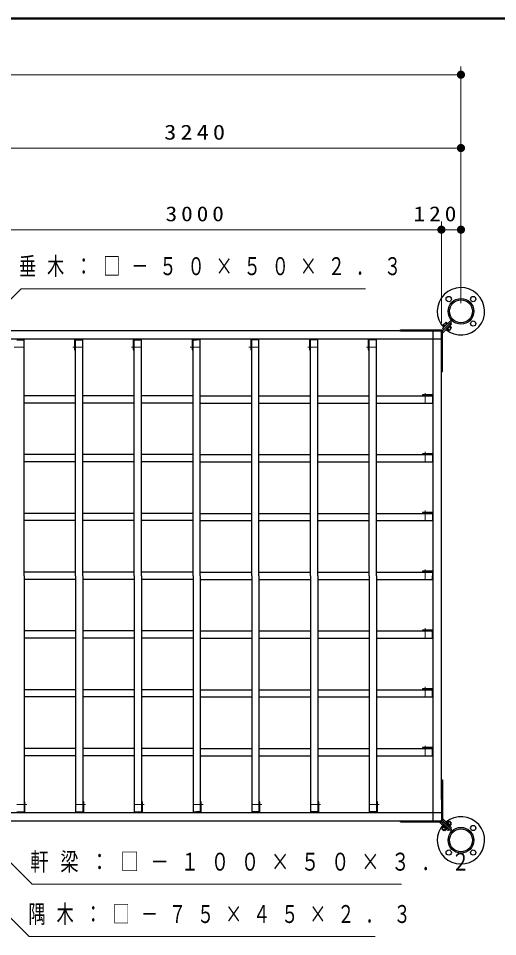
# Model space of a CAD drawing. Units: millimetres on the paper, scale 1:50. Extents: x -365 to 10, y -38 to 257.
# Drawn here: x -190.3 to -131.6, y 144.5 to 257 of the extents above; entities that cross this region are included whole.
import ezdxf

# ---------------------------------------------------------------- set-up
doc = ezdxf.new("R2010")
doc.units = ezdxf.units.MM
doc.linetypes.add('USER2', pattern=[6, 3, -1, 1, -1])
doc.layers.add('LY_1', color=7, linetype='Continuous', lineweight=25)
doc.layers.add('LY_2', color=7, linetype='Continuous', lineweight=13)
doc.styles.add('ＭＳ ゴシック', font='')
doc.styles.get('ＭＳ ゴシック').set_extended_font_data('MS Gothic')

# ---------------------------------------------------------------- blocks, each defined once
blk = doc.blocks.new('filled_dot')
at = {"color": 0, "linetype": 'Continuous', "lineweight": -2, "const_width": 1.25}
blk.add_lwpolyline([(-0.625, 0, 1), (0.625, 0, 1)], format="xyb", close=True, dxfattribs=at)

msp = doc.modelspace()

# ---------------------------------------------------------------- linework, layer by layer
at = {"layer": 'LY_1', "lineweight": 13}
for p, q in [((-136.091, 222.114), (-136.091, 251.099)), ((-330.491, 250.099), (-136.091, 250.099)), ((-136.091, 222.114), (-136.091, 242.114)), ((-200.891, 241.114), (-136.091, 241.114)), ((-138.491, 219.714), (-138.491, 232.114)), ((-198.491, 231.114), (-138.491, 231.114)), ((-142.011, 231.114), (-136.091, 231.114))]:
    msp.add_line(p, q, dxfattribs=at)
at = {"layer": 'LY_1'}
for p, q in [((-137.143, 219.935), (-138.491, 218.586)), ((-137.239, 219.583), (-138.491, 218.332)), ((-137.143, 219.934), (-138.371, 218.706)), ((-137.31, 219.513), (-138.371, 218.452)), ((-137.27, 220.062), (-138.342, 218.989)), ((-137.27, 220.062), (-138.342, 218.989)), ((-138.303, 219.402), (-137.907, 219.798)), ((-138.303, 219.402), (-137.907, 219.798)), ((-138.161, 219.261), (-138.303, 219.402)), ((-138.161, 219.261), (-138.303, 219.402)), ((-138.076, 219.346), (-138.218, 219.487)), ((-138.076, 219.346), (-138.218, 219.487)), ((-138.175, 219.247), (-137.751, 219.671)), ((-138.175, 219.247), (-137.751, 219.671)), ((-137.85, 219.572), (-137.992, 219.713)), ((-137.85, 219.572), (-137.992, 219.713)), ((-137.765, 219.657), (-137.907, 219.798)), ((-137.765, 219.657), (-137.907, 219.798)), ((-137.706, 219.626), (-137.751, 219.671)), ((-137.706, 219.626), (-137.751, 219.671)), ((-137.451, 219.371), (-137.406, 219.326)), ((-137.451, 219.371), (-137.406, 219.326)), ((-137.437, 219.64), (-137.31, 219.513)), ((-137.366, 219.711), (-137.239, 219.583)), ((-141.091, 218.714), (-195.891, 218.714)), ((-143.491, 218.714), (-143.491, 218.834)), ((-143.491, 218.834), (-138.551, 218.834)), ((-143.491, 218.714), (-138.551, 218.714)), ((-139.491, 158.714), (-139.491, 218.714)), ((-138.491, 213.714), (-138.491, 218.654)), ((-138.371, 213.714), (-138.371, 218.654)), ((-138.342, 218.989), (-138.215, 218.862)), ((-138.342, 218.989), (-138.215, 218.862)), ((-138.13, 219.201), (-138.175, 219.247)), ((-138.13, 219.201), (-138.175, 219.247)), ((-137.876, 218.947), (-137.83, 218.902)), ((-137.876, 218.947), (-137.83, 218.902)), ((-137.83, 218.902), (-137.406, 219.326)), ((-137.83, 218.902), (-137.406, 219.326)), ((-137.816, 218.916), (-137.632, 218.732)), ((-137.816, 218.916), (-137.632, 218.732)), ((-137.731, 219.001), (-137.511, 218.78)), ((-137.731, 219.001), (-137.511, 218.78)), ((-137.632, 218.732), (-137.236, 219.128)), ((-137.632, 218.732), (-137.236, 219.128)), ((-137.511, 218.78), (-137.284, 219.006)), ((-137.511, 218.78), (-137.284, 219.006)), ((-137.505, 219.227), (-137.284, 219.006)), ((-137.505, 219.227), (-137.284, 219.006)), ((-137.42, 219.312), (-137.236, 219.128)), ((-137.42, 219.312), (-137.236, 219.128)), ((-138.491, 217.714), (-198.491, 217.714)), ((-190.531, 217.614), (-189.651, 217.614)), ((-189.651, 188.714), (-189.651, 217.614)), ((-183.451, 217.714), (-183.451, 216.414)), ((-183.331, 217.614), (-182.451, 217.614)), ((-183.331, 188.714), (-183.331, 217.614)), ((-182.451, 188.714), (-182.451, 217.614)), ((-176.251, 217.714), (-176.251, 216.414)), ((-176.131, 217.614), (-175.251, 217.614)), ((-176.131, 188.714), (-176.131, 217.614)), ((-175.251, 188.714), (-175.251, 217.614)), ((-169.051, 217.714), (-169.051, 216.414)), ((-168.931, 217.614), (-168.491, 217.614)), ((-168.931, 188.714), (-168.931, 217.614)), ((-168.051, 217.614), (-168.491, 217.614)), ((-168.051, 188.714), (-168.051, 217.614)), ((-161.851, 217.714), (-161.851, 216.414)), ((-160.851, 217.614), (-161.731, 217.614)), ((-161.731, 188.714), (-161.731, 217.614)), ((-160.851, 188.714), (-160.851, 217.614)), ((-154.651, 217.714), (-154.651, 216.414)), ((-153.651, 217.614), (-154.531, 217.614)), ((-154.531, 188.714), (-154.531, 217.614)), ((-153.651, 188.714), (-153.651, 217.614)), ((-147.451, 217.714), (-147.451, 216.414)), ((-146.451, 217.614), (-147.331, 217.614)), ((-147.331, 188.714), (-147.331, 217.614)), ((-146.451, 188.714), (-146.451, 217.614)), ((-183.451, 216.414), (-183.331, 216.414)), ((-176.251, 216.414), (-176.131, 216.414)), ((-169.051, 216.414), (-168.931, 216.414)), ((-161.851, 216.414), (-161.731, 216.414)), ((-154.651, 216.414), (-154.531, 216.414)), ((-147.451, 216.414), (-147.331, 216.414)), ((-138.491, 161.314), (-138.491, 216.114)), ((-138.371, 213.714), (-138.491, 213.714)), ((-183.331, 210.754), (-189.651, 210.754)), ((-176.131, 210.754), (-182.451, 210.754)), ((-168.931, 210.754), (-175.251, 210.754)), ((-168.051, 210.754), (-161.731, 210.754)), ((-160.851, 210.754), (-154.531, 210.754)), ((-153.651, 210.754), (-147.331, 210.754)), ((-146.451, 210.754), (-139.591, 210.754)), ((-140.791, 210.874), (-140.791, 210.754)), ((-139.491, 210.874), (-140.791, 210.874)), ((-139.591, 210.754), (-139.591, 209.874)), ((-183.331, 209.874), (-189.651, 209.874)), ((-176.131, 209.874), (-182.451, 209.874)), ((-168.931, 209.874), (-175.251, 209.874)), ((-168.051, 209.874), (-161.731, 209.874)), ((-160.851, 209.874), (-154.531, 209.874)), ((-153.651, 209.874), (-147.331, 209.874)), ((-146.451, 209.874), (-139.591, 209.874)), ((-140.791, 203.674), (-140.791, 203.554)), ((-139.491, 203.674), (-140.791, 203.674)), ((-183.331, 203.554), (-189.651, 203.554)), ((-183.331, 202.674), (-189.651, 202.674)), ((-176.131, 203.554), (-182.451, 203.554)), ((-176.131, 202.674), (-182.451, 202.674)), ((-168.931, 203.554), (-175.251, 203.554)), ((-168.931, 202.674), (-175.251, 202.674)), ((-168.051, 203.554), (-161.731, 203.554)), ((-168.051, 202.674), (-161.731, 202.674)), ((-160.851, 203.554), (-154.531, 203.554)), ((-160.851, 202.674), (-154.531, 202.674)), ((-153.651, 203.554), (-147.331, 203.554)), ((-153.651, 202.674), (-147.331, 202.674)), ((-146.451, 203.554), (-139.591, 203.554)), ((-146.451, 202.674), (-139.591, 202.674)), ((-139.591, 203.554), (-139.591, 202.674)), ((-183.331, 196.354), (-189.651, 196.354)), ((-176.131, 196.354), (-182.451, 196.354)), ((-168.931, 196.354), (-175.251, 196.354)), ((-168.051, 196.354), (-161.731, 196.354)), ((-160.851, 196.354), (-154.531, 196.354)), ((-153.651, 196.354), (-147.331, 196.354)), ((-146.451, 196.354), (-139.591, 196.354)), ((-140.791, 196.474), (-140.791, 196.354)), ((-139.491, 196.474), (-140.791, 196.474)), ((-139.591, 196.354), (-139.591, 195.474)), ((-183.331, 195.474), (-189.651, 195.474)), ((-176.131, 195.474), (-182.451, 195.474)), ((-168.931, 195.474), (-175.251, 195.474)), ((-168.051, 195.474), (-161.731, 195.474)), ((-160.851, 195.474), (-154.531, 195.474)), ((-153.651, 195.474), (-147.331, 195.474)), ((-146.451, 195.474), (-139.591, 195.474)), ((-183.331, 189.154), (-189.651, 189.154)), ((-176.131, 189.154), (-182.451, 189.154)), ((-168.931, 189.154), (-175.251, 189.154)), ((-168.051, 189.154), (-161.731, 189.154)), ((-160.851, 189.154), (-154.531, 189.154)), ((-153.651, 189.154), (-147.331, 189.154)), ((-146.451, 189.154), (-139.591, 189.154)), ((-140.791, 189.274), (-140.791, 189.154)), ((-139.491, 189.274), (-140.791, 189.274)), ((-139.591, 189.154), (-139.591, 188.714)), ((-189.651, 188.714), (-189.651, 159.814)), ((-183.331, 188.274), (-189.651, 188.274)), ((-183.331, 188.714), (-183.331, 159.814)), ((-182.451, 188.714), (-182.451, 159.814)), ((-176.131, 188.274), (-182.451, 188.274)), ((-176.131, 188.714), (-176.131, 159.814)), ((-175.251, 188.714), (-175.251, 159.814)), ((-168.931, 188.274), (-175.251, 188.274)), ((-168.931, 188.714), (-168.931, 159.814)), ((-168.051, 188.714), (-168.051, 159.814)), ((-168.051, 188.274), (-161.731, 188.274)), ((-161.731, 188.714), (-161.731, 159.814)), ((-160.851, 188.714), (-160.851, 159.814)), ((-160.851, 188.274), (-154.531, 188.274)), ((-154.531, 188.714), (-154.531, 159.814)), ((-153.651, 188.714), (-153.651, 159.814)), ((-153.651, 188.274), (-147.331, 188.274)), ((-147.331, 188.714), (-147.331, 159.814)), ((-146.451, 188.714), (-146.451, 159.814)), ((-146.451, 188.274), (-139.591, 188.274)), ((-139.591, 188.274), (-139.591, 188.714)), ((-183.331, 181.954), (-189.651, 181.954)), ((-176.131, 181.954), (-182.451, 181.954)), ((-168.931, 181.954), (-175.251, 181.954)), ((-168.051, 181.954), (-161.731, 181.954)), ((-160.851, 181.954), (-154.531, 181.954)), ((-153.651, 181.954), (-147.331, 181.954)), ((-146.451, 181.954), (-139.591, 181.954)), ((-140.791, 182.074), (-140.791, 181.954)), ((-139.491, 182.074), (-140.791, 182.074)), ((-139.591, 181.074), (-139.591, 181.954)), ((-183.331, 181.074), (-189.651, 181.074)), ((-176.131, 181.074), (-182.451, 181.074)), ((-168.931, 181.074), (-175.251, 181.074)), ((-168.051, 181.074), (-161.731, 181.074)), ((-160.851, 181.074), (-154.531, 181.074)), ((-153.651, 181.074), (-147.331, 181.074)), ((-146.451, 181.074), (-139.591, 181.074)), ((-183.331, 174.754), (-189.651, 174.754)), ((-176.131, 174.754), (-182.451, 174.754)), ((-168.931, 174.754), (-175.251, 174.754)), ((-168.051, 174.754), (-161.731, 174.754)), ((-160.851, 174.754), (-154.531, 174.754)), ((-153.651, 174.754), (-147.331, 174.754)), ((-146.451, 174.754), (-139.591, 174.754)), ((-140.791, 174.874), (-140.791, 174.754)), ((-139.491, 174.874), (-140.791, 174.874)), ((-139.591, 173.874), (-139.591, 174.754)), ((-183.331, 173.874), (-189.651, 173.874)), ((-176.131, 173.874), (-182.451, 173.874)), ((-168.931, 173.874), (-175.251, 173.874)), ((-168.051, 173.874), (-161.731, 173.874)), ((-160.851, 173.874), (-154.531, 173.874)), ((-153.651, 173.874), (-147.331, 173.874)), ((-146.451, 173.874), (-139.591, 173.874)), ((-140.791, 167.674), (-140.791, 167.554)), ((-139.491, 167.674), (-140.791, 167.674)), ((-183.331, 167.554), (-189.651, 167.554)), ((-183.331, 166.674), (-189.651, 166.674)), ((-176.131, 167.554), (-182.451, 167.554)), ((-176.131, 166.674), (-182.451, 166.674)), ((-168.931, 167.554), (-175.251, 167.554)), ((-168.931, 166.674), (-175.251, 166.674)), ((-168.051, 167.554), (-161.731, 167.554)), ((-168.051, 166.674), (-161.731, 166.674)), ((-160.851, 167.554), (-154.531, 167.554)), ((-160.851, 166.674), (-154.531, 166.674)), ((-153.651, 167.554), (-147.331, 167.554)), ((-153.651, 166.674), (-147.331, 166.674)), ((-146.451, 167.554), (-139.591, 167.554)), ((-146.451, 166.674), (-139.591, 166.674)), ((-139.591, 166.674), (-139.591, 167.554)), ((-138.491, 163.714), (-138.371, 163.714)), ((-138.491, 163.714), (-138.491, 158.774)), ((-138.371, 163.714), (-138.371, 158.774)), ((-189.531, 161.014), (-189.651, 161.014)), ((-189.531, 159.714), (-189.531, 161.014)), ((-182.331, 161.014), (-182.451, 161.014)), ((-182.331, 159.714), (-182.331, 161.014)), ((-175.131, 161.014), (-175.251, 161.014)), ((-175.131, 159.714), (-175.131, 161.014)), ((-167.931, 161.014), (-168.051, 161.014)), ((-167.931, 159.714), (-167.931, 161.014)), ((-160.731, 161.014), (-160.851, 161.014)), ((-160.731, 159.714), (-160.731, 161.014)), ((-153.531, 161.014), (-153.651, 161.014)), ((-153.531, 159.714), (-153.531, 161.014)), ((-146.331, 161.014), (-146.451, 161.014)), ((-146.331, 159.714), (-146.331, 161.014)), ((-190.531, 159.814), (-189.651, 159.814)), ((-183.331, 159.814), (-182.451, 159.814)), ((-176.131, 159.814), (-175.251, 159.814)), ((-168.931, 159.814), (-168.491, 159.814)), ((-168.051, 159.814), (-168.491, 159.814)), ((-160.851, 159.814), (-161.731, 159.814)), ((-153.651, 159.814), (-154.531, 159.814)), ((-146.451, 159.814), (-147.331, 159.814)), ((-198.491, 159.714), (-138.491, 159.714)), ((-195.891, 158.714), (-141.091, 158.714)), ((-143.491, 158.594), (-143.491, 158.714)), ((-143.491, 158.714), (-138.551, 158.714)), ((-137.239, 157.844), (-138.491, 159.095)), ((-137.143, 157.493), (-138.491, 158.841)), ((-137.816, 158.511), (-137.632, 158.695)), ((-137.731, 158.426), (-137.511, 158.647)), ((-137.632, 158.695), (-137.236, 158.299)), ((-137.511, 158.647), (-137.284, 158.421)), ((-143.491, 158.594), (-138.551, 158.594)), ((-137.692, 157.533), (-138.753, 158.594)), ((-137.27, 157.365), (-138.498, 158.594)), ((-138.289, 158.039), (-138.472, 157.855)), ((-138.472, 157.855), (-138.076, 157.459)), ((-138.204, 157.954), (-138.424, 157.734)), ((-138.424, 157.734), (-138.198, 157.507)), ((-138.342, 158.438), (-138.215, 158.565)), ((-138.215, 158.565), (-138.342, 158.438)), ((-137.27, 157.365), (-138.342, 158.438)), ((-138.161, 158.166), (-138.303, 158.025)), ((-138.257, 158.098), (-138.303, 158.053)), ((-138.303, 158.053), (-137.878, 157.629)), ((-138.303, 158.025), (-137.907, 157.629)), ((-138.076, 158.081), (-138.218, 157.94)), ((-137.143, 157.493), (-138.215, 158.565)), ((-137.977, 157.728), (-138.198, 157.507)), ((-138.13, 158.226), (-138.175, 158.18)), ((-138.175, 158.18), (-137.751, 157.756)), ((-137.893, 157.643), (-138.076, 157.459)), ((-138.003, 158.353), (-137.958, 158.398)), ((-137.85, 157.855), (-137.992, 157.714)), ((-137.958, 158.398), (-137.533, 157.974)), ((-137.943, 158.384), (-137.802, 158.525)), ((-137.765, 157.77), (-137.907, 157.629)), ((-137.833, 157.674), (-137.878, 157.629)), ((-137.876, 158.48), (-137.83, 158.525)), ((-137.859, 158.299), (-137.717, 158.441)), ((-137.83, 158.525), (-137.406, 158.101)), ((-137.802, 158.525), (-137.406, 158.129)), ((-137.706, 157.801), (-137.751, 157.756)), ((-137.564, 157.66), (-137.692, 157.533)), ((-137.632, 158.073), (-137.491, 158.214)), ((-137.579, 157.929), (-137.533, 157.974)), ((-137.547, 157.988), (-137.406, 158.129)), ((-137.505, 158.2), (-137.284, 158.421)), ((-137.451, 158.056), (-137.406, 158.101)), ((-137.42, 158.115), (-137.236, 158.299)), ((-137.366, 157.717), (-137.239, 157.844))]:
    msp.add_line(p, q, dxfattribs=at)
at = {"layer": 'LY_1', "linetype": 'USER2', "lineweight": 13}
for p, q in [((-189.651, 216.714), (-190.877, 216.714)), ((-182.451, 216.714), (-183.677, 216.714)), ((-175.251, 216.714), (-176.477, 216.714)), ((-168.051, 216.714), (-169.277, 216.714)), ((-160.851, 216.714), (-162.077, 216.714)), ((-153.651, 216.714), (-154.877, 216.714)), ((-146.451, 216.714), (-147.677, 216.714)), ((-140.491, 209.874), (-140.491, 211.1)), ((-140.491, 202.674), (-140.491, 203.9)), ((-140.491, 195.474), (-140.491, 196.7)), ((-140.491, 188.274), (-140.491, 189.5)), ((-140.491, 181.074), (-140.491, 182.3)), ((-140.491, 173.874), (-140.491, 175.1)), ((-140.491, 166.674), (-140.491, 167.9)), ((-190.531, 160.714), (-189.305, 160.714)), ((-183.331, 160.714), (-182.105, 160.714)), ((-176.131, 160.714), (-174.905, 160.714)), ((-168.931, 160.714), (-167.705, 160.714)), ((-161.731, 160.714), (-160.505, 160.714)), ((-154.531, 160.714), (-153.305, 160.714)), ((-147.331, 160.714), (-146.105, 160.714))]:
    msp.add_line(p, q, dxfattribs=at)
at = {"layer": 'LY_1', "lineweight": 13}
for points in [[(-207.166, 206.704), (-189.994, 223.873), (-147.774, 223.873)], [(-203.21, 165.445), (-188.667, 150.923), (-143.385, 150.923)], [(-206.438, 161.917), (-189.033, 144.512), (-146.623, 144.512)]]:
    msp.add_lwpolyline(points, dxfattribs=at)
at = {"layer": 'LY_1'}
for centre, radius in [((-137.591, 222.614), 0.32), ((-134.591, 222.614), 0.32), ((-136.091, 221.114), 1.58), ((-136.091, 221.114), 1.58), ((-136.091, 221.114), 1.398), ((-136.091, 221.114), 1.398), ((-134.591, 219.614), 0.32), ((-136.091, 156.314), 1.58), ((-136.091, 156.314), 1.58), ((-136.091, 156.314), 1.398), ((-136.091, 156.314), 1.398), ((-134.591, 157.814), 0.32), ((-137.591, 154.814), 0.32), ((-134.591, 154.814), 0.32)]:
    msp.add_circle(centre, radius, dxfattribs=at)
for centre, radius, start, end in [((-136.091, 221.114), 2.9, 230.34217, 223.22157), ((-138.551, 218.654), 0.18, 0, 90), ((-138.551, 218.654), 0.06, 0, 90), ((-136.091, 156.314), 2.9, 136.77843, 129.65783), ((-138.551, 158.774), 0.06, 270, 0), ((-138.551, 158.774), 0.18, 270, 0)]:
    msp.add_arc(centre, radius, start, end, dxfattribs=at)
at = {"layer": 'LY_2', "lineweight": 50}
msp.add_line((0, 257), (-365, 257), dxfattribs=at)

# ---------------------------------------------------------------- block references
at = {"layer": 'LY_1', "lineweight": 13, "xscale": 0.4, "yscale": 0.4, "rotation": 180}
for p in [(-136.091, 250.099), (-136.091, 241.114), (-138.491, 231.114), (-136.091, 231.114)]:
    msp.add_blockref('filled_dot', p, dxfattribs=at)
at = {"layer": 'LY_1', "lineweight": 13, "xscale": 0.4, "yscale": 0.4}
msp.add_blockref('filled_dot', (-138.491, 231.114), dxfattribs=at)

# ---------------------------------------------------------------- texts
at = {"layer": 'LY_1', "style": 'ＭＳ ゴシック'}
for s, insert, char_height, attachment_point in [('\\T1.33;\\W1.2;3240', (-168.491, 242.114), 1.833, 8), ('\\T1.33;\\W1.15;3000', (-168.491, 232.114), 1.833, 8), ('\\T1.33;\\W1.15;120', (-139.042, 232.114), 1.833, 8), ('\\T1.64;\\W0.7;垂木：□－５０×５０×２．３', (-190.267, 226.523), 2.199, 4), ('\\T1.64;\\W0.75;軒梁：□－１００×５０×３．２', (-188.895, 153.573), 2.199, 4), ('\\T1.64;\\W0.7;隅木：□－７５×４５×２．３', (-189.104, 147.162), 2.199, 4)]:
    msp.add_mtext(s, dxfattribs=dict(at, insert=insert, char_height=char_height, attachment_point=attachment_point))

doc.saveas('drawing.dxf')
